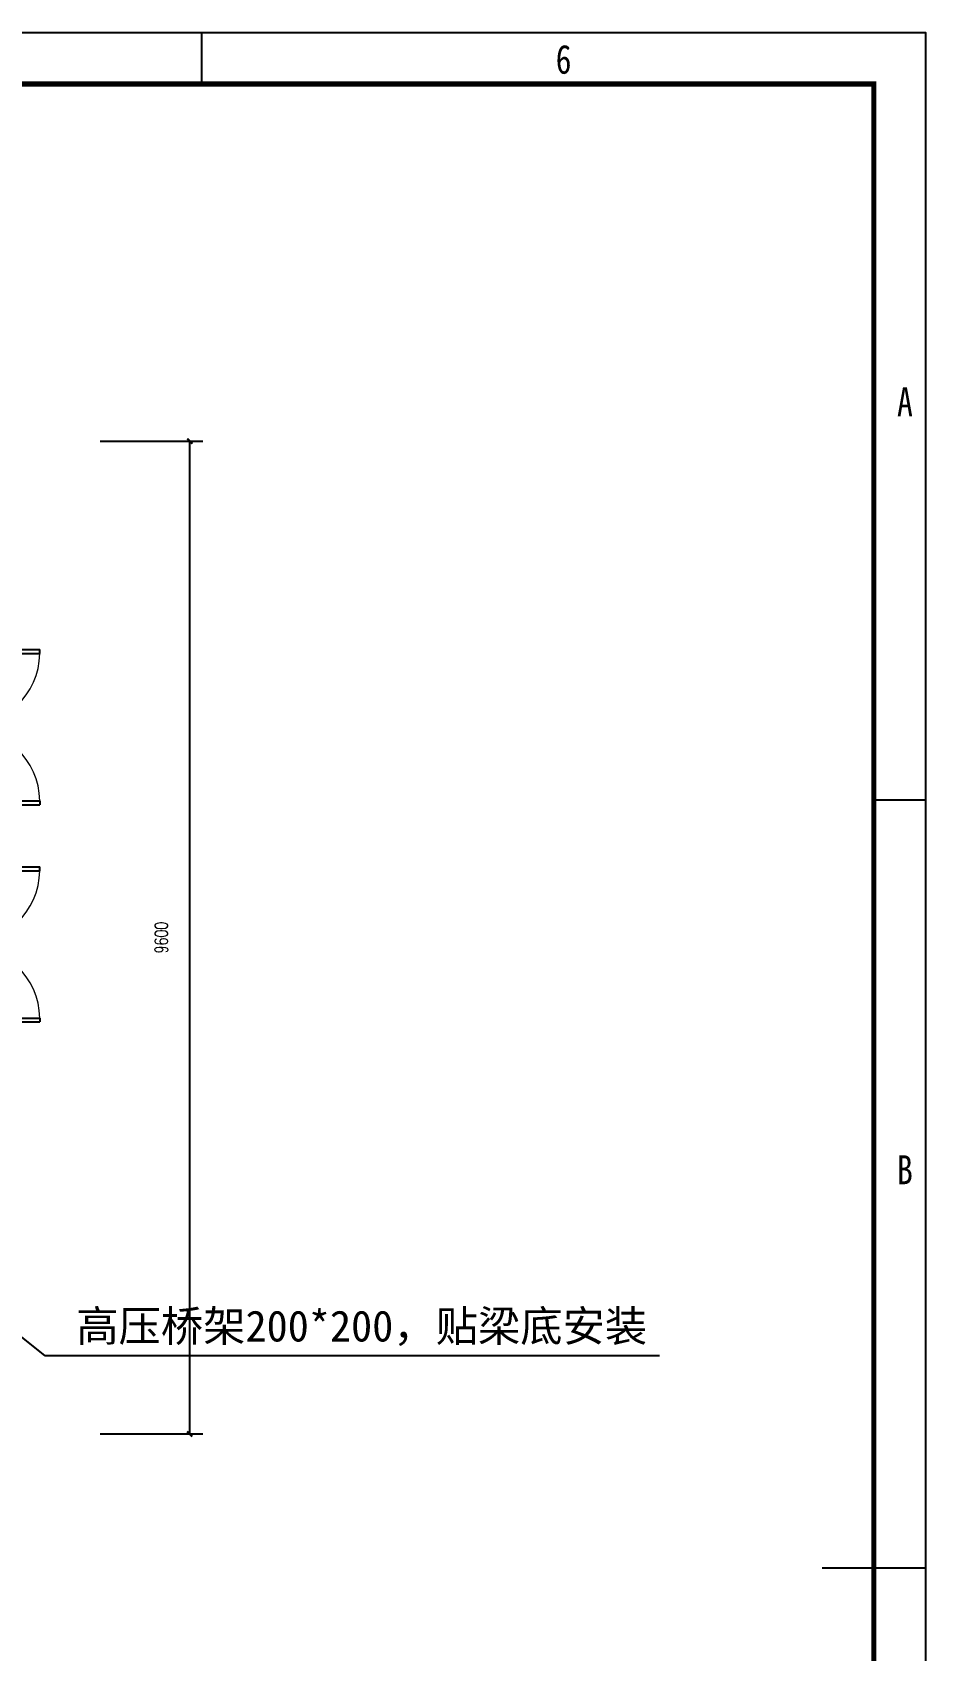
# Model space of a CAD drawing. Extents: x -700117 to -483644, y 1301776 to 1331476.
# Drawn here: x -492280 to -483644, y 1315828 to 1331476 of the extents above; entities that cross this region are included whole.
import ezdxf
from ezdxf.enums import TextEntityAlignment as Align

# ---------------------------------------------------------------- set-up
doc = ezdxf.new("R2010")
doc.units = 0
doc.header["$LTSCALE"] = 1000
doc.header["$PDSIZE"] = 0.2
doc.layers.get('0').update_dxf_attribs({"linetype": 'CONTINUOUS'})
doc.layers.get('Defpoints').update_dxf_attribs({"linetype": 'CONTINUOUS'})
for name, color, linetype in [('A-DRWD', 142, 'CONTINUOUS'), ('TEL_DIM', 3, 'CONTINUOUS'), ('TK', 5, 'CONTINUOUS'), ('内框', 3, 'CONTINUOUS'), ('外框', 2, 'CONTINUOUS')]:
    doc.layers.add(name, color=color, linetype=linetype)
doc.styles.add('_TCH_DIM_T3_T3', font='SIMPLEX', dxfattribs={"width": 0.705882, "bigfont": 'GBCBIG'})
doc.styles.get("Standard").update_dxf_attribs({"font": 'rs', "width": 1.1, "bigfont": 'hztxt'})
doc.styles.add('宋体', font='', dxfattribs={"width": 0.8, "height": 3.8})
doc.styles.get('宋体').set_extended_font_data('SimSun')
doc.dimstyles.new('_TCH_ARCH&&50$TCH&&100', dxfattribs={"dimtxt": 126.4375, "dimasz": 50, "dimexe": 125, "dimexo": 150, "dimgap": 74.28125, "dimtad": 1, "dimdec": 0, "dimzin": 0, "dimdsep": 46, "dimtxsty": '_TCH_DIM_T3_T3', "dimblk": 'ARCHTICK', "dimcen": 0.09, "dimclrt": 7, "dimazin": 2, "dimtfac": 1, "dimtdec": 0, "dimtix": 1, "dimtmove": 2, "dimatfit": 3, "dimldrblk": 'ARCHTICK', "dimfxl": 1, "dimtolj": 1, "dimtzin": 0, "dimarcsym": 0})

# ---------------------------------------------------------------- blocks, each defined once
blk = doc.blocks.new('集安A3图框')
at = {"layer": 'TK'}
for p, q in [((-7000, 29700), (-7000, 29200)), ((0, 22275), (-500, 22275)), ((0, 14850), (-1000, 14850))]:
    blk.add_line(p, q, dxfattribs=at)
at = {"layer": '内框', "const_width": 50, "flags": 128}
blk.add_lwpolyline([(-39500, 500), (-39500, 29200), (-500, 29200), (-500, 500)], close=True, dxfattribs=at)
at = {"layer": '外框', "flags": 128}
blk.add_lwpolyline([(-42000, 0), (-42000, 29700), (0, 29700), (0, 0)], close=True, dxfattribs=at)
at = {"layer": 'TK', "style": '宋体', "width": 0.8}
for s, p in [('6', (-3500, 29300)), ('A', (-200, 25988)), ('B', (-200, 18562))]:
    blk.add_text(s, height=280, dxfattribs=at).set_placement(p, align=Align.CENTER)
blk = doc.blocks.new('dx2$0$$DorLib2D$00000002')
for p, q in [((-0.5, 0), (-0.5, 0.4875)), ((-0.475, 0.4875), (-0.5, 0.4875)), ((-0.475, 0), (-0.475, 0.4875)), ((0.475, 0), (0.475, 0.4875)), ((0.475, 0.4875), (0.5, 0.4875)), ((0.5, 0), (0.5, 0.4875)), ((-0.5, 0), (-0.475, 0)), ((0.5, 0), (0.475, 0))]:
    blk.add_line(p, q)
at = {"lineweight": 13}
for centre, start, end in [((-0.4875, 0), 0, 88.53072), ((0.4875, 0), 91.46928, 180)]:
    blk.add_arc(centre, 0.4875, start, end, dxfattribs=at)
blk = doc.blocks.new('_ArchTick')
at = {"color": 0, "linetype": 'ByBlock', "const_width": 0.4}
blk.add_lwpolyline([(-0.5, -0.5), (0.5, 0.5)], dxfattribs=at)
blk = doc.blocks.new('*D155')
at = {"layer": 'Defpoints', "color": 0, "lineweight": -2}
for p in [(-491774, 1327523), (-490758, 1327523), (-491774, 1317923)]:
    blk.add_point(p, dxfattribs=at)
at = {"layer": 'TEL_DIM', "color": 0, "lineweight": -2}
for p, q in [((-491624, 1327523), (-490633, 1327523)), ((-490758, 1317923), (-490758, 1327523)), ((-491624, 1317923), (-490633, 1317923))]:
    blk.add_line(p, q, dxfattribs=at)
at = {"layer": 'TEL_DIM', "color": 0, "lineweight": -2, "xscale": 50, "yscale": 50, "zscale": 50}
for p, rotation in [((-490758, 1327523), 90), ((-490758, 1317923), 270)]:
    blk.add_blockref('_ArchTick', p, dxfattribs=dict(at, rotation=rotation))
at = {"layer": 'TEL_DIM', "color": 7, "lineweight": -3, "insert": (-491033, 1322723), "char_height": 126.4, "attachment_point": 5, "rotation": 90, "style": '_TCH_DIM_T3_T3'}
blk.add_mtext('\\A1;9600', dxfattribs=at)

msp = doc.modelspace()

# ---------------------------------------------------------------- linework, layer by layer
at = {"lineweight": -3, "ltscale": 0.1}
for p, q in [((-492157, 1318678.2), (-493138.6, 1319463.7)), ((-486216.6, 1318678.2), (-492157, 1318678.2))]:
    msp.add_line(p, q, dxfattribs=at)

# ---------------------------------------------------------------- block references
at = {"color": 5, "rotation": 6.670106611340577e-09}
msp.add_blockref('集安A3图框', (-483644.1, 1301776), dxfattribs=at)
at = {"layer": 'A-DRWD', "linetype": 'Continuous', "xscale": 1500.000000000032, "yscale": 1500.000000000032, "zscale": -1499.999999999999, "rotation": 270.0001340665149}
for p in [(-492938, 1324757.4), (-492938.1, 1322657.4)]:
    msp.add_blockref('dx2$0$$DorLib2D$00000002', p, dxfattribs=at)

# ---------------------------------------------------------------- texts
at = {"color": 1, "linetype": 'ByBlock', "ltscale": 0.1, "insert": (-486335.4, 1318773.5), "char_height": 300, "width": 7789.427, "attachment_point": 9, "rotation": 0.00017}
msp.add_mtext('{\\fSimSun|b0|i0|c134|p2;高压桥架200*200，贴梁底安装}', dxfattribs=at)

# ---------------------------------------------------------------- dimensions: what is measured, and where the dimension line sits
at = {"layer": 'TEL_DIM', "lineweight": -3}
dim = msp.add_linear_dim(base=(-490758.1, 1327523.4), p1=(-491774, 1317923), p2=(-491774, 1327523.4), angle=90, dimstyle='_TCH_ARCH&&50$TCH&&100', dxfattribs=at)
dim.commit()
dim.dimension.update_dxf_attribs({"geometry": '*D155', "text_midpoint": (-491033.1, 1322723.2), "dimtype": 161})

doc.saveas('drawing.dxf')
